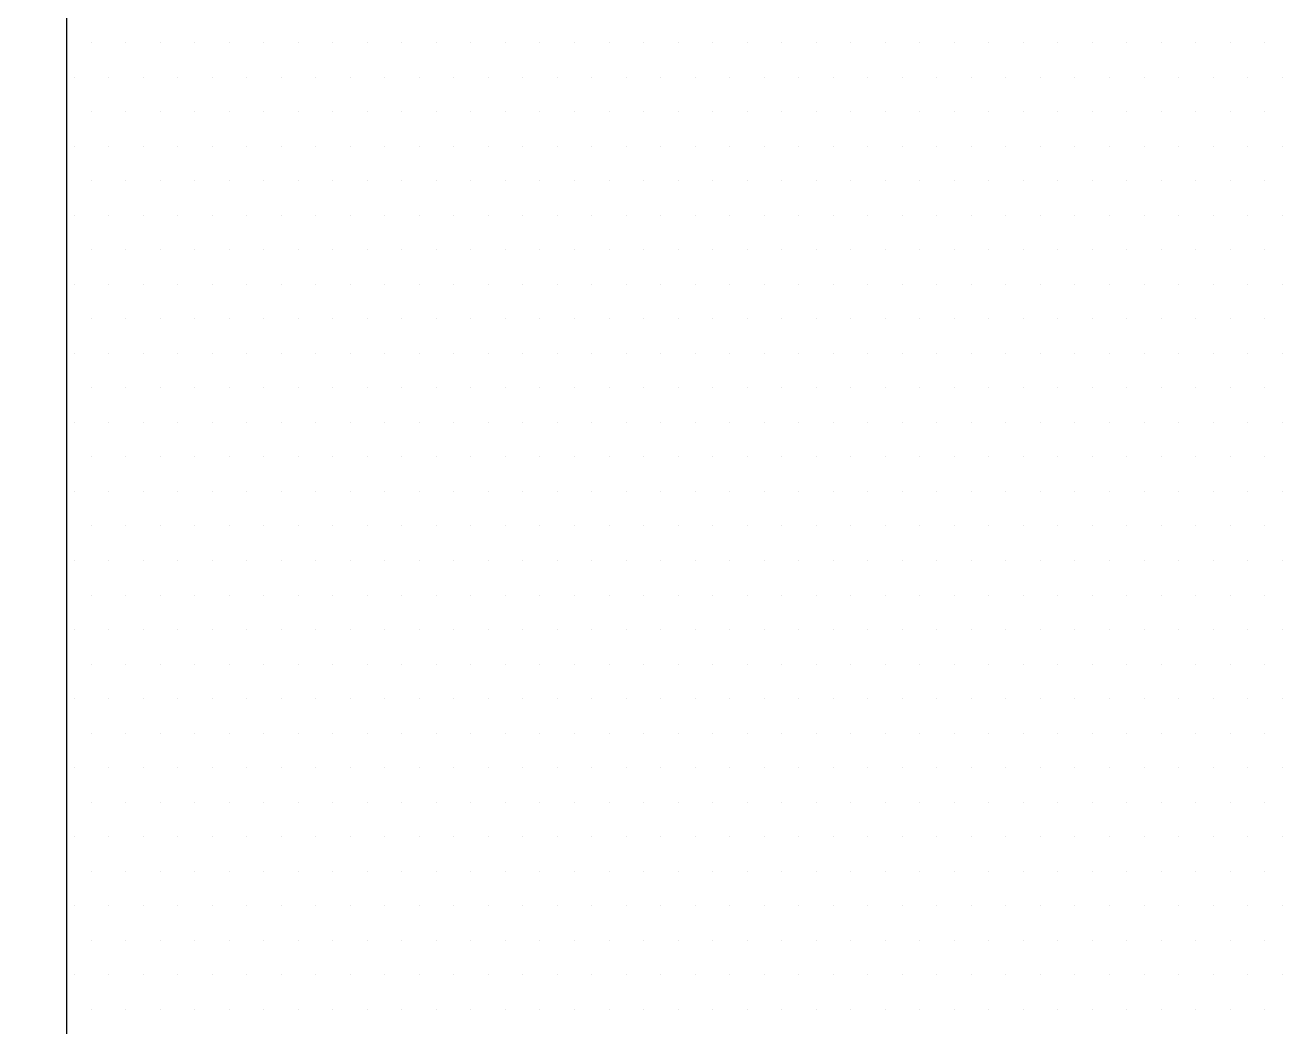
# Model space of a CAD drawing. Extents: x 13276711 to 13543385, y -848943 to -68012.
# Drawn here: x 13509242.34 to 13509252.65, y -843705.32 to -843697.17 of the extents above; entities that cross this region are included whole.
import ezdxf

# ---------------------------------------------------------------- set-up
doc = ezdxf.new("R2010")
doc.units = 0
doc.header["$LTSCALE"] = 1000
doc.header["$MEASUREMENT"] = 0
doc.layers.add('PUB_DIM', color=3, linetype='Continuous')

# ---------------------------------------------------------------- blocks, each defined once
blk = doc.blocks.new('*X36')
at = {"color": 0}
for p, q in [((-65.96875, 1314.1875), (-65.96875, 1314.1875)), ((-65.90625, 1314.1875), (-65.90625, 1314.1875)), ((-65.84375, 1314.1875), (-65.84375, 1314.1875)), ((-65.78125, 1314.1875), (-65.78125, 1314.1875)), ((-65.71875, 1314.1875), (-65.71875, 1314.1875)), ((-65.65625, 1314.1875), (-65.65625, 1314.1875)), ((-65.59375, 1314.1875), (-65.59375, 1314.1875)), ((-65.53125, 1314.1875), (-65.53125, 1314.1875)), ((-65.46875, 1314.1875), (-65.46875, 1314.1875)), ((-65.40625, 1314.1875), (-65.40625, 1314.1875)), ((-65.34375, 1314.1875), (-65.34375, 1314.1875)), ((-65.28125, 1314.1875), (-65.28125, 1314.1875)), ((-65.21875, 1314.1875), (-65.21875, 1314.1875)), ((-65.15625, 1314.1875), (-65.15625, 1314.1875)), ((-65.09375, 1314.1875), (-65.09375, 1314.1875)), ((-65.03125, 1314.1875), (-65.03125, 1314.1875)), ((-64.96875, 1314.1875), (-64.96875, 1314.1875)), ((-64.90625, 1314.1875), (-64.90625, 1314.1875)), ((-64.84375, 1314.1875), (-64.84375, 1314.1875)), ((-64.78125, 1314.1875), (-64.78125, 1314.1875)), ((-64.71875, 1314.1875), (-64.71875, 1314.1875)), ((-64.65625, 1314.1875), (-64.65625, 1314.1875)), ((-64.59375, 1314.1875), (-64.59375, 1314.1875)), ((-64.53125, 1314.1875), (-64.53125, 1314.1875)), ((-64.46875, 1314.1875), (-64.46875, 1314.1875)), ((-64.40625, 1314.1875), (-64.40625, 1314.1875)), ((-64.34375, 1314.1875), (-64.34375, 1314.1875)), ((-64.28125, 1314.1875), (-64.28125, 1314.1875)), ((-64.21875, 1314.1875), (-64.21875, 1314.1875)), ((-64.15625, 1314.1875), (-64.15625, 1314.1875)), ((-64.09375, 1314.1875), (-64.09375, 1314.1875)), ((-64.03125, 1314.1875), (-64.03125, 1314.1875)), ((-63.96875, 1314.1875), (-63.96875, 1314.1875)), ((-63.90625, 1314.1875), (-63.90625, 1314.1875)), ((-63.84375, 1314.1875), (-63.84375, 1314.1875)), ((-66, 1314.125), (-66, 1314.125)), ((-65.9375, 1314.125), (-65.9375, 1314.125)), ((-65.875, 1314.125), (-65.875, 1314.125)), ((-65.8125, 1314.125), (-65.8125, 1314.125)), ((-65.75, 1314.125), (-65.75, 1314.125)), ((-65.6875, 1314.125), (-65.6875, 1314.125)), ((-65.625, 1314.125), (-65.625, 1314.125)), ((-65.5625, 1314.125), (-65.5625, 1314.125)), ((-65.5, 1314.125), (-65.5, 1314.125)), ((-65.4375, 1314.125), (-65.4375, 1314.125)), ((-65.375, 1314.125), (-65.375, 1314.125)), ((-65.3125, 1314.125), (-65.3125, 1314.125)), ((-65.25, 1314.125), (-65.25, 1314.125)), ((-65.1875, 1314.125), (-65.1875, 1314.125)), ((-65.125, 1314.125), (-65.125, 1314.125)), ((-65.0625, 1314.125), (-65.0625, 1314.125)), ((-65, 1314.125), (-65, 1314.125)), ((-64.9375, 1314.125), (-64.9375, 1314.125)), ((-64.875, 1314.125), (-64.875, 1314.125)), ((-64.8125, 1314.125), (-64.8125, 1314.125)), ((-64.75, 1314.125), (-64.75, 1314.125)), ((-64.6875, 1314.125), (-64.6875, 1314.125)), ((-64.625, 1314.125), (-64.625, 1314.125)), ((-64.5625, 1314.125), (-64.5625, 1314.125)), ((-64.5, 1314.125), (-64.5, 1314.125)), ((-64.4375, 1314.125), (-64.4375, 1314.125)), ((-64.375, 1314.125), (-64.375, 1314.125)), ((-64.3125, 1314.125), (-64.3125, 1314.125)), ((-64.25, 1314.125), (-64.25, 1314.125)), ((-64.1875, 1314.125), (-64.1875, 1314.125)), ((-64.125, 1314.125), (-64.125, 1314.125)), ((-64.0625, 1314.125), (-64.0625, 1314.125)), ((-64, 1314.125), (-64, 1314.125)), ((-63.9375, 1314.125), (-63.9375, 1314.125)), ((-63.875, 1314.125), (-63.875, 1314.125)), ((-63.8125, 1314.125), (-63.8125, 1314.125)), ((-65.96875, 1314.0625), (-65.96875, 1314.0625)), ((-65.90625, 1314.0625), (-65.90625, 1314.0625)), ((-65.84375, 1314.0625), (-65.84375, 1314.0625)), ((-65.78125, 1314.0625), (-65.78125, 1314.0625)), ((-65.71875, 1314.0625), (-65.71875, 1314.0625)), ((-65.65625, 1314.0625), (-65.65625, 1314.0625)), ((-65.59375, 1314.0625), (-65.59375, 1314.0625)), ((-65.53125, 1314.0625), (-65.53125, 1314.0625)), ((-65.46875, 1314.0625), (-65.46875, 1314.0625)), ((-65.40625, 1314.0625), (-65.40625, 1314.0625)), ((-65.34375, 1314.0625), (-65.34375, 1314.0625)), ((-65.28125, 1314.0625), (-65.28125, 1314.0625)), ((-65.21875, 1314.0625), (-65.21875, 1314.0625)), ((-65.15625, 1314.0625), (-65.15625, 1314.0625)), ((-65.09375, 1314.0625), (-65.09375, 1314.0625)), ((-65.03125, 1314.0625), (-65.03125, 1314.0625)), ((-64.96875, 1314.0625), (-64.96875, 1314.0625)), ((-64.90625, 1314.0625), (-64.90625, 1314.0625)), ((-64.84375, 1314.0625), (-64.84375, 1314.0625)), ((-64.78125, 1314.0625), (-64.78125, 1314.0625)), ((-64.71875, 1314.0625), (-64.71875, 1314.0625)), ((-64.65625, 1314.0625), (-64.65625, 1314.0625)), ((-64.59375, 1314.0625), (-64.59375, 1314.0625)), ((-64.53125, 1314.0625), (-64.53125, 1314.0625)), ((-64.46875, 1314.0625), (-64.46875, 1314.0625)), ((-64.40625, 1314.0625), (-64.40625, 1314.0625)), ((-64.34375, 1314.0625), (-64.34375, 1314.0625)), ((-64.28125, 1314.0625), (-64.28125, 1314.0625)), ((-64.21875, 1314.0625), (-64.21875, 1314.0625)), ((-64.15625, 1314.0625), (-64.15625, 1314.0625)), ((-64.09375, 1314.0625), (-64.09375, 1314.0625)), ((-64.03125, 1314.0625), (-64.03125, 1314.0625)), ((-63.96875, 1314.0625), (-63.96875, 1314.0625)), ((-63.90625, 1314.0625), (-63.90625, 1314.0625)), ((-63.84375, 1314.0625), (-63.84375, 1314.0625)), ((-66, 1314), (-66, 1314)), ((-65.9375, 1314), (-65.9375, 1314)), ((-65.875, 1314), (-65.875, 1314)), ((-65.8125, 1314), (-65.8125, 1314)), ((-65.75, 1314), (-65.75, 1314)), ((-65.6875, 1314), (-65.6875, 1314)), ((-65.625, 1314), (-65.625, 1314)), ((-65.5625, 1314), (-65.5625, 1314)), ((-65.5, 1314), (-65.5, 1314)), ((-65.4375, 1314), (-65.4375, 1314)), ((-65.375, 1314), (-65.375, 1314)), ((-65.3125, 1314), (-65.3125, 1314)), ((-65.25, 1314), (-65.25, 1314)), ((-65.1875, 1314), (-65.1875, 1314)), ((-65.125, 1314), (-65.125, 1314)), ((-65.0625, 1314), (-65.0625, 1314)), ((-65, 1314), (-65, 1314)), ((-64.9375, 1314), (-64.9375, 1314)), ((-64.875, 1314), (-64.875, 1314)), ((-64.8125, 1314), (-64.8125, 1314)), ((-64.75, 1314), (-64.75, 1314)), ((-64.6875, 1314), (-64.6875, 1314)), ((-64.625, 1314), (-64.625, 1314)), ((-64.5625, 1314), (-64.5625, 1314)), ((-64.5, 1314), (-64.5, 1314)), ((-64.4375, 1314), (-64.4375, 1314)), ((-64.375, 1314), (-64.375, 1314)), ((-64.3125, 1314), (-64.3125, 1314)), ((-64.25, 1314), (-64.25, 1314)), ((-64.1875, 1314), (-64.1875, 1314)), ((-64.125, 1314), (-64.125, 1314)), ((-64.0625, 1314), (-64.0625, 1314)), ((-64, 1314), (-64, 1314)), ((-63.9375, 1314), (-63.9375, 1314)), ((-63.875, 1314), (-63.875, 1314)), ((-63.8125, 1314), (-63.8125, 1314)), ((-65.96875, 1313.9375), (-65.96875, 1313.9375)), ((-65.90625, 1313.9375), (-65.90625, 1313.9375)), ((-65.84375, 1313.9375), (-65.84375, 1313.9375)), ((-65.78125, 1313.9375), (-65.78125, 1313.9375)), ((-65.71875, 1313.9375), (-65.71875, 1313.9375)), ((-65.65625, 1313.9375), (-65.65625, 1313.9375)), ((-65.59375, 1313.9375), (-65.59375, 1313.9375)), ((-65.53125, 1313.9375), (-65.53125, 1313.9375)), ((-65.46875, 1313.9375), (-65.46875, 1313.9375)), ((-65.40625, 1313.9375), (-65.40625, 1313.9375)), ((-65.34375, 1313.9375), (-65.34375, 1313.9375)), ((-65.28125, 1313.9375), (-65.28125, 1313.9375)), ((-65.21875, 1313.9375), (-65.21875, 1313.9375)), ((-65.15625, 1313.9375), (-65.15625, 1313.9375)), ((-65.09375, 1313.9375), (-65.09375, 1313.9375)), ((-65.03125, 1313.9375), (-65.03125, 1313.9375)), ((-64.96875, 1313.9375), (-64.96875, 1313.9375)), ((-64.90625, 1313.9375), (-64.90625, 1313.9375)), ((-64.84375, 1313.9375), (-64.84375, 1313.9375)), ((-64.78125, 1313.9375), (-64.78125, 1313.9375)), ((-64.71875, 1313.9375), (-64.71875, 1313.9375)), ((-64.65625, 1313.9375), (-64.65625, 1313.9375)), ((-64.59375, 1313.9375), (-64.59375, 1313.9375)), ((-64.53125, 1313.9375), (-64.53125, 1313.9375)), ((-64.46875, 1313.9375), (-64.46875, 1313.9375)), ((-64.40625, 1313.9375), (-64.40625, 1313.9375)), ((-64.34375, 1313.9375), (-64.34375, 1313.9375)), ((-64.28125, 1313.9375), (-64.28125, 1313.9375)), ((-64.21875, 1313.9375), (-64.21875, 1313.9375)), ((-64.15625, 1313.9375), (-64.15625, 1313.9375)), ((-64.09375, 1313.9375), (-64.09375, 1313.9375)), ((-64.03125, 1313.9375), (-64.03125, 1313.9375)), ((-63.96875, 1313.9375), (-63.96875, 1313.9375)), ((-63.90625, 1313.9375), (-63.90625, 1313.9375)), ((-63.84375, 1313.9375), (-63.84375, 1313.9375)), ((-66, 1313.875), (-66, 1313.875)), ((-65.9375, 1313.875), (-65.9375, 1313.875)), ((-65.875, 1313.875), (-65.875, 1313.875)), ((-65.8125, 1313.875), (-65.8125, 1313.875)), ((-65.75, 1313.875), (-65.75, 1313.875)), ((-65.6875, 1313.875), (-65.6875, 1313.875)), ((-65.625, 1313.875), (-65.625, 1313.875)), ((-65.5625, 1313.875), (-65.5625, 1313.875)), ((-65.5, 1313.875), (-65.5, 1313.875)), ((-65.4375, 1313.875), (-65.4375, 1313.875)), ((-65.375, 1313.875), (-65.375, 1313.875)), ((-65.3125, 1313.875), (-65.3125, 1313.875)), ((-65.25, 1313.875), (-65.25, 1313.875)), ((-65.1875, 1313.875), (-65.1875, 1313.875)), ((-65.125, 1313.875), (-65.125, 1313.875)), ((-65.0625, 1313.875), (-65.0625, 1313.875)), ((-65, 1313.875), (-65, 1313.875)), ((-64.9375, 1313.875), (-64.9375, 1313.875)), ((-64.875, 1313.875), (-64.875, 1313.875)), ((-64.8125, 1313.875), (-64.8125, 1313.875)), ((-64.75, 1313.875), (-64.75, 1313.875)), ((-64.6875, 1313.875), (-64.6875, 1313.875)), ((-64.625, 1313.875), (-64.625, 1313.875)), ((-64.5625, 1313.875), (-64.5625, 1313.875)), ((-64.5, 1313.875), (-64.5, 1313.875)), ((-64.4375, 1313.875), (-64.4375, 1313.875)), ((-64.375, 1313.875), (-64.375, 1313.875)), ((-64.3125, 1313.875), (-64.3125, 1313.875)), ((-64.25, 1313.875), (-64.25, 1313.875)), ((-64.1875, 1313.875), (-64.1875, 1313.875)), ((-64.125, 1313.875), (-64.125, 1313.875)), ((-64.0625, 1313.875), (-64.0625, 1313.875)), ((-64, 1313.875), (-64, 1313.875)), ((-63.9375, 1313.875), (-63.9375, 1313.875)), ((-63.875, 1313.875), (-63.875, 1313.875)), ((-63.8125, 1313.875), (-63.8125, 1313.875)), ((-65.96875, 1313.8125), (-65.96875, 1313.8125)), ((-65.90625, 1313.8125), (-65.90625, 1313.8125)), ((-65.84375, 1313.8125), (-65.84375, 1313.8125)), ((-65.78125, 1313.8125), (-65.78125, 1313.8125)), ((-65.71875, 1313.8125), (-65.71875, 1313.8125)), ((-65.65625, 1313.8125), (-65.65625, 1313.8125)), ((-65.59375, 1313.8125), (-65.59375, 1313.8125)), ((-65.53125, 1313.8125), (-65.53125, 1313.8125)), ((-65.46875, 1313.8125), (-65.46875, 1313.8125)), ((-65.40625, 1313.8125), (-65.40625, 1313.8125)), ((-65.34375, 1313.8125), (-65.34375, 1313.8125)), ((-65.28125, 1313.8125), (-65.28125, 1313.8125)), ((-65.21875, 1313.8125), (-65.21875, 1313.8125)), ((-65.15625, 1313.8125), (-65.15625, 1313.8125)), ((-65.09375, 1313.8125), (-65.09375, 1313.8125)), ((-65.03125, 1313.8125), (-65.03125, 1313.8125)), ((-64.96875, 1313.8125), (-64.96875, 1313.8125)), ((-64.90625, 1313.8125), (-64.90625, 1313.8125)), ((-64.84375, 1313.8125), (-64.84375, 1313.8125)), ((-64.78125, 1313.8125), (-64.78125, 1313.8125)), ((-64.71875, 1313.8125), (-64.71875, 1313.8125)), ((-64.65625, 1313.8125), (-64.65625, 1313.8125)), ((-64.59375, 1313.8125), (-64.59375, 1313.8125)), ((-64.53125, 1313.8125), (-64.53125, 1313.8125)), ((-64.46875, 1313.8125), (-64.46875, 1313.8125)), ((-64.40625, 1313.8125), (-64.40625, 1313.8125)), ((-64.34375, 1313.8125), (-64.34375, 1313.8125)), ((-64.28125, 1313.8125), (-64.28125, 1313.8125)), ((-64.21875, 1313.8125), (-64.21875, 1313.8125)), ((-64.15625, 1313.8125), (-64.15625, 1313.8125)), ((-64.09375, 1313.8125), (-64.09375, 1313.8125)), ((-64.03125, 1313.8125), (-64.03125, 1313.8125)), ((-63.96875, 1313.8125), (-63.96875, 1313.8125)), ((-63.90625, 1313.8125), (-63.90625, 1313.8125)), ((-63.84375, 1313.8125), (-63.84375, 1313.8125)), ((-66, 1313.75), (-66, 1313.75)), ((-65.9375, 1313.75), (-65.9375, 1313.75)), ((-65.875, 1313.75), (-65.875, 1313.75)), ((-65.8125, 1313.75), (-65.8125, 1313.75)), ((-65.75, 1313.75), (-65.75, 1313.75)), ((-65.6875, 1313.75), (-65.6875, 1313.75)), ((-65.625, 1313.75), (-65.625, 1313.75)), ((-65.5625, 1313.75), (-65.5625, 1313.75)), ((-65.5, 1313.75), (-65.5, 1313.75)), ((-65.4375, 1313.75), (-65.4375, 1313.75)), ((-65.375, 1313.75), (-65.375, 1313.75)), ((-65.3125, 1313.75), (-65.3125, 1313.75)), ((-65.25, 1313.75), (-65.25, 1313.75)), ((-65.1875, 1313.75), (-65.1875, 1313.75)), ((-65.125, 1313.75), (-65.125, 1313.75)), ((-65.0625, 1313.75), (-65.0625, 1313.75)), ((-65, 1313.75), (-65, 1313.75)), ((-64.9375, 1313.75), (-64.9375, 1313.75)), ((-64.875, 1313.75), (-64.875, 1313.75)), ((-64.8125, 1313.75), (-64.8125, 1313.75)), ((-64.75, 1313.75), (-64.75, 1313.75)), ((-64.6875, 1313.75), (-64.6875, 1313.75)), ((-64.625, 1313.75), (-64.625, 1313.75)), ((-64.5625, 1313.75), (-64.5625, 1313.75)), ((-64.5, 1313.75), (-64.5, 1313.75)), ((-64.4375, 1313.75), (-64.4375, 1313.75)), ((-64.375, 1313.75), (-64.375, 1313.75)), ((-64.3125, 1313.75), (-64.3125, 1313.75)), ((-64.25, 1313.75), (-64.25, 1313.75)), ((-64.1875, 1313.75), (-64.1875, 1313.75)), ((-64.125, 1313.75), (-64.125, 1313.75)), ((-64.0625, 1313.75), (-64.0625, 1313.75)), ((-64, 1313.75), (-64, 1313.75)), ((-63.9375, 1313.75), (-63.9375, 1313.75)), ((-63.875, 1313.75), (-63.875, 1313.75)), ((-63.8125, 1313.75), (-63.8125, 1313.75)), ((-65.96875, 1313.6875), (-65.96875, 1313.6875)), ((-65.90625, 1313.6875), (-65.90625, 1313.6875)), ((-65.84375, 1313.6875), (-65.84375, 1313.6875)), ((-65.78125, 1313.6875), (-65.78125, 1313.6875)), ((-65.71875, 1313.6875), (-65.71875, 1313.6875)), ((-65.65625, 1313.6875), (-65.65625, 1313.6875)), ((-65.59375, 1313.6875), (-65.59375, 1313.6875)), ((-65.53125, 1313.6875), (-65.53125, 1313.6875)), ((-65.46875, 1313.6875), (-65.46875, 1313.6875)), ((-65.40625, 1313.6875), (-65.40625, 1313.6875)), ((-65.34375, 1313.6875), (-65.34375, 1313.6875)), ((-65.28125, 1313.6875), (-65.28125, 1313.6875)), ((-65.21875, 1313.6875), (-65.21875, 1313.6875)), ((-65.15625, 1313.6875), (-65.15625, 1313.6875)), ((-65.09375, 1313.6875), (-65.09375, 1313.6875)), ((-65.03125, 1313.6875), (-65.03125, 1313.6875)), ((-64.96875, 1313.6875), (-64.96875, 1313.6875)), ((-64.90625, 1313.6875), (-64.90625, 1313.6875)), ((-64.84375, 1313.6875), (-64.84375, 1313.6875)), ((-64.78125, 1313.6875), (-64.78125, 1313.6875)), ((-64.71875, 1313.6875), (-64.71875, 1313.6875)), ((-64.65625, 1313.6875), (-64.65625, 1313.6875)), ((-64.59375, 1313.6875), (-64.59375, 1313.6875)), ((-64.53125, 1313.6875), (-64.53125, 1313.6875)), ((-64.46875, 1313.6875), (-64.46875, 1313.6875)), ((-64.40625, 1313.6875), (-64.40625, 1313.6875)), ((-64.34375, 1313.6875), (-64.34375, 1313.6875)), ((-64.28125, 1313.6875), (-64.28125, 1313.6875)), ((-64.21875, 1313.6875), (-64.21875, 1313.6875)), ((-64.15625, 1313.6875), (-64.15625, 1313.6875)), ((-64.09375, 1313.6875), (-64.09375, 1313.6875)), ((-64.03125, 1313.6875), (-64.03125, 1313.6875)), ((-63.96875, 1313.6875), (-63.96875, 1313.6875)), ((-63.90625, 1313.6875), (-63.90625, 1313.6875)), ((-63.84375, 1313.6875), (-63.84375, 1313.6875)), ((-66, 1313.625), (-66, 1313.625)), ((-65.9375, 1313.625), (-65.9375, 1313.625)), ((-65.875, 1313.625), (-65.875, 1313.625)), ((-65.8125, 1313.625), (-65.8125, 1313.625)), ((-65.75, 1313.625), (-65.75, 1313.625)), ((-65.6875, 1313.625), (-65.6875, 1313.625)), ((-65.625, 1313.625), (-65.625, 1313.625)), ((-65.5625, 1313.625), (-65.5625, 1313.625)), ((-65.5, 1313.625), (-65.5, 1313.625)), ((-65.4375, 1313.625), (-65.4375, 1313.625)), ((-65.375, 1313.625), (-65.375, 1313.625)), ((-65.3125, 1313.625), (-65.3125, 1313.625)), ((-65.25, 1313.625), (-65.25, 1313.625)), ((-65.1875, 1313.625), (-65.1875, 1313.625)), ((-65.125, 1313.625), (-65.125, 1313.625)), ((-65.0625, 1313.625), (-65.0625, 1313.625)), ((-65, 1313.625), (-65, 1313.625)), ((-64.9375, 1313.625), (-64.9375, 1313.625)), ((-64.875, 1313.625), (-64.875, 1313.625)), ((-64.8125, 1313.625), (-64.8125, 1313.625)), ((-64.75, 1313.625), (-64.75, 1313.625)), ((-64.6875, 1313.625), (-64.6875, 1313.625)), ((-64.625, 1313.625), (-64.625, 1313.625)), ((-64.5625, 1313.625), (-64.5625, 1313.625)), ((-64.5, 1313.625), (-64.5, 1313.625)), ((-64.4375, 1313.625), (-64.4375, 1313.625)), ((-64.375, 1313.625), (-64.375, 1313.625)), ((-64.3125, 1313.625), (-64.3125, 1313.625)), ((-64.25, 1313.625), (-64.25, 1313.625)), ((-64.1875, 1313.625), (-64.1875, 1313.625)), ((-64.125, 1313.625), (-64.125, 1313.625)), ((-64.0625, 1313.625), (-64.0625, 1313.625)), ((-64, 1313.625), (-64, 1313.625)), ((-63.9375, 1313.625), (-63.9375, 1313.625)), ((-63.875, 1313.625), (-63.875, 1313.625)), ((-63.8125, 1313.625), (-63.8125, 1313.625)), ((-65.96875, 1313.5625), (-65.96875, 1313.5625)), ((-65.90625, 1313.5625), (-65.90625, 1313.5625)), ((-65.84375, 1313.5625), (-65.84375, 1313.5625)), ((-65.78125, 1313.5625), (-65.78125, 1313.5625)), ((-65.71875, 1313.5625), (-65.71875, 1313.5625)), ((-65.65625, 1313.5625), (-65.65625, 1313.5625)), ((-65.59375, 1313.5625), (-65.59375, 1313.5625)), ((-65.53125, 1313.5625), (-65.53125, 1313.5625)), ((-65.46875, 1313.5625), (-65.46875, 1313.5625)), ((-65.40625, 1313.5625), (-65.40625, 1313.5625)), ((-65.34375, 1313.5625), (-65.34375, 1313.5625)), ((-65.28125, 1313.5625), (-65.28125, 1313.5625)), ((-65.21875, 1313.5625), (-65.21875, 1313.5625)), ((-65.15625, 1313.5625), (-65.15625, 1313.5625)), ((-65.09375, 1313.5625), (-65.09375, 1313.5625)), ((-65.03125, 1313.5625), (-65.03125, 1313.5625)), ((-64.96875, 1313.5625), (-64.96875, 1313.5625)), ((-64.90625, 1313.5625), (-64.90625, 1313.5625)), ((-64.84375, 1313.5625), (-64.84375, 1313.5625)), ((-64.78125, 1313.5625), (-64.78125, 1313.5625)), ((-64.71875, 1313.5625), (-64.71875, 1313.5625)), ((-64.65625, 1313.5625), (-64.65625, 1313.5625)), ((-64.59375, 1313.5625), (-64.59375, 1313.5625)), ((-64.53125, 1313.5625), (-64.53125, 1313.5625)), ((-64.46875, 1313.5625), (-64.46875, 1313.5625)), ((-64.40625, 1313.5625), (-64.40625, 1313.5625)), ((-64.34375, 1313.5625), (-64.34375, 1313.5625)), ((-64.28125, 1313.5625), (-64.28125, 1313.5625)), ((-64.21875, 1313.5625), (-64.21875, 1313.5625)), ((-64.15625, 1313.5625), (-64.15625, 1313.5625)), ((-64.09375, 1313.5625), (-64.09375, 1313.5625)), ((-64.03125, 1313.5625), (-64.03125, 1313.5625)), ((-63.96875, 1313.5625), (-63.96875, 1313.5625)), ((-63.90625, 1313.5625), (-63.90625, 1313.5625)), ((-63.84375, 1313.5625), (-63.84375, 1313.5625)), ((-66, 1313.5), (-66, 1313.5)), ((-65.9375, 1313.5), (-65.9375, 1313.5)), ((-65.875, 1313.5), (-65.875, 1313.5)), ((-65.8125, 1313.5), (-65.8125, 1313.5)), ((-65.75, 1313.5), (-65.75, 1313.5)), ((-65.6875, 1313.5), (-65.6875, 1313.5)), ((-65.625, 1313.5), (-65.625, 1313.5)), ((-65.5625, 1313.5), (-65.5625, 1313.5)), ((-65.5, 1313.5), (-65.5, 1313.5)), ((-65.4375, 1313.5), (-65.4375, 1313.5)), ((-65.375, 1313.5), (-65.375, 1313.5)), ((-65.3125, 1313.5), (-65.3125, 1313.5)), ((-65.25, 1313.5), (-65.25, 1313.5)), ((-65.1875, 1313.5), (-65.1875, 1313.5)), ((-65.125, 1313.5), (-65.125, 1313.5)), ((-65.0625, 1313.5), (-65.0625, 1313.5)), ((-65, 1313.5), (-65, 1313.5)), ((-64.9375, 1313.5), (-64.9375, 1313.5)), ((-64.875, 1313.5), (-64.875, 1313.5)), ((-64.8125, 1313.5), (-64.8125, 1313.5)), ((-64.75, 1313.5), (-64.75, 1313.5)), ((-64.6875, 1313.5), (-64.6875, 1313.5)), ((-64.625, 1313.5), (-64.625, 1313.5)), ((-64.5625, 1313.5), (-64.5625, 1313.5)), ((-64.5, 1313.5), (-64.5, 1313.5)), ((-64.4375, 1313.5), (-64.4375, 1313.5)), ((-64.375, 1313.5), (-64.375, 1313.5)), ((-64.3125, 1313.5), (-64.3125, 1313.5)), ((-64.25, 1313.5), (-64.25, 1313.5)), ((-64.1875, 1313.5), (-64.1875, 1313.5)), ((-64.125, 1313.5), (-64.125, 1313.5)), ((-64.0625, 1313.5), (-64.0625, 1313.5)), ((-64, 1313.5), (-64, 1313.5)), ((-63.9375, 1313.5), (-63.9375, 1313.5)), ((-63.875, 1313.5), (-63.875, 1313.5)), ((-63.8125, 1313.5), (-63.8125, 1313.5)), ((-65.96875, 1313.4375), (-65.96875, 1313.4375)), ((-65.90625, 1313.4375), (-65.90625, 1313.4375)), ((-65.84375, 1313.4375), (-65.84375, 1313.4375)), ((-65.78125, 1313.4375), (-65.78125, 1313.4375)), ((-65.71875, 1313.4375), (-65.71875, 1313.4375)), ((-65.65625, 1313.4375), (-65.65625, 1313.4375)), ((-65.59375, 1313.4375), (-65.59375, 1313.4375)), ((-65.53125, 1313.4375), (-65.53125, 1313.4375)), ((-65.46875, 1313.4375), (-65.46875, 1313.4375)), ((-65.40625, 1313.4375), (-65.40625, 1313.4375)), ((-65.34375, 1313.4375), (-65.34375, 1313.4375)), ((-65.28125, 1313.4375), (-65.28125, 1313.4375)), ((-65.21875, 1313.4375), (-65.21875, 1313.4375)), ((-65.15625, 1313.4375), (-65.15625, 1313.4375)), ((-65.09375, 1313.4375), (-65.09375, 1313.4375)), ((-65.03125, 1313.4375), (-65.03125, 1313.4375)), ((-64.96875, 1313.4375), (-64.96875, 1313.4375)), ((-64.90625, 1313.4375), (-64.90625, 1313.4375)), ((-64.84375, 1313.4375), (-64.84375, 1313.4375)), ((-64.78125, 1313.4375), (-64.78125, 1313.4375)), ((-64.71875, 1313.4375), (-64.71875, 1313.4375)), ((-64.65625, 1313.4375), (-64.65625, 1313.4375)), ((-64.59375, 1313.4375), (-64.59375, 1313.4375)), ((-64.53125, 1313.4375), (-64.53125, 1313.4375)), ((-64.46875, 1313.4375), (-64.46875, 1313.4375)), ((-64.40625, 1313.4375), (-64.40625, 1313.4375)), ((-64.34375, 1313.4375), (-64.34375, 1313.4375)), ((-64.28125, 1313.4375), (-64.28125, 1313.4375)), ((-64.21875, 1313.4375), (-64.21875, 1313.4375)), ((-64.15625, 1313.4375), (-64.15625, 1313.4375)), ((-64.09375, 1313.4375), (-64.09375, 1313.4375)), ((-64.03125, 1313.4375), (-64.03125, 1313.4375)), ((-63.96875, 1313.4375), (-63.96875, 1313.4375)), ((-63.90625, 1313.4375), (-63.90625, 1313.4375)), ((-63.84375, 1313.4375), (-63.84375, 1313.4375)), ((-66, 1313.375), (-66, 1313.375)), ((-65.9375, 1313.375), (-65.9375, 1313.375)), ((-65.875, 1313.375), (-65.875, 1313.375)), ((-65.8125, 1313.375), (-65.8125, 1313.375)), ((-65.75, 1313.375), (-65.75, 1313.375)), ((-65.6875, 1313.375), (-65.6875, 1313.375)), ((-65.625, 1313.375), (-65.625, 1313.375)), ((-65.5625, 1313.375), (-65.5625, 1313.375)), ((-65.5, 1313.375), (-65.5, 1313.375)), ((-65.4375, 1313.375), (-65.4375, 1313.375)), ((-65.375, 1313.375), (-65.375, 1313.375)), ((-65.3125, 1313.375), (-65.3125, 1313.375)), ((-65.25, 1313.375), (-65.25, 1313.375)), ((-65.1875, 1313.375), (-65.1875, 1313.375)), ((-65.125, 1313.375), (-65.125, 1313.375)), ((-65.0625, 1313.375), (-65.0625, 1313.375)), ((-65, 1313.375), (-65, 1313.375)), ((-64.9375, 1313.375), (-64.9375, 1313.375)), ((-64.875, 1313.375), (-64.875, 1313.375)), ((-64.8125, 1313.375), (-64.8125, 1313.375)), ((-64.75, 1313.375), (-64.75, 1313.375)), ((-64.6875, 1313.375), (-64.6875, 1313.375)), ((-64.625, 1313.375), (-64.625, 1313.375)), ((-64.5625, 1313.375), (-64.5625, 1313.375)), ((-64.5, 1313.375), (-64.5, 1313.375)), ((-64.4375, 1313.375), (-64.4375, 1313.375)), ((-64.375, 1313.375), (-64.375, 1313.375)), ((-64.3125, 1313.375), (-64.3125, 1313.375)), ((-64.25, 1313.375), (-64.25, 1313.375)), ((-64.1875, 1313.375), (-64.1875, 1313.375)), ((-64.125, 1313.375), (-64.125, 1313.375)), ((-64.0625, 1313.375), (-64.0625, 1313.375)), ((-64, 1313.375), (-64, 1313.375)), ((-63.9375, 1313.375), (-63.9375, 1313.375)), ((-63.875, 1313.375), (-63.875, 1313.375)), ((-63.8125, 1313.375), (-63.8125, 1313.375)), ((-65.96875, 1313.3125), (-65.96875, 1313.3125)), ((-65.90625, 1313.3125), (-65.90625, 1313.3125)), ((-65.84375, 1313.3125), (-65.84375, 1313.3125)), ((-65.78125, 1313.3125), (-65.78125, 1313.3125)), ((-65.71875, 1313.3125), (-65.71875, 1313.3125)), ((-65.65625, 1313.3125), (-65.65625, 1313.3125)), ((-65.59375, 1313.3125), (-65.59375, 1313.3125)), ((-65.53125, 1313.3125), (-65.53125, 1313.3125)), ((-65.46875, 1313.3125), (-65.46875, 1313.3125)), ((-65.40625, 1313.3125), (-65.40625, 1313.3125)), ((-65.34375, 1313.3125), (-65.34375, 1313.3125)), ((-65.28125, 1313.3125), (-65.28125, 1313.3125)), ((-65.21875, 1313.3125), (-65.21875, 1313.3125)), ((-65.15625, 1313.3125), (-65.15625, 1313.3125)), ((-65.09375, 1313.3125), (-65.09375, 1313.3125)), ((-65.03125, 1313.3125), (-65.03125, 1313.3125)), ((-64.96875, 1313.3125), (-64.96875, 1313.3125)), ((-64.90625, 1313.3125), (-64.90625, 1313.3125)), ((-64.84375, 1313.3125), (-64.84375, 1313.3125)), ((-64.78125, 1313.3125), (-64.78125, 1313.3125)), ((-64.71875, 1313.3125), (-64.71875, 1313.3125)), ((-64.65625, 1313.3125), (-64.65625, 1313.3125)), ((-64.59375, 1313.3125), (-64.59375, 1313.3125)), ((-64.53125, 1313.3125), (-64.53125, 1313.3125)), ((-64.46875, 1313.3125), (-64.46875, 1313.3125)), ((-64.40625, 1313.3125), (-64.40625, 1313.3125)), ((-64.34375, 1313.3125), (-64.34375, 1313.3125)), ((-64.28125, 1313.3125), (-64.28125, 1313.3125)), ((-64.21875, 1313.3125), (-64.21875, 1313.3125)), ((-64.15625, 1313.3125), (-64.15625, 1313.3125)), ((-64.09375, 1313.3125), (-64.09375, 1313.3125)), ((-64.03125, 1313.3125), (-64.03125, 1313.3125)), ((-63.96875, 1313.3125), (-63.96875, 1313.3125)), ((-63.90625, 1313.3125), (-63.90625, 1313.3125)), ((-63.84375, 1313.3125), (-63.84375, 1313.3125)), ((-66, 1313.25), (-66, 1313.25)), ((-65.9375, 1313.25), (-65.9375, 1313.25)), ((-65.875, 1313.25), (-65.875, 1313.25)), ((-65.8125, 1313.25), (-65.8125, 1313.25)), ((-65.75, 1313.25), (-65.75, 1313.25)), ((-65.6875, 1313.25), (-65.6875, 1313.25)), ((-65.625, 1313.25), (-65.625, 1313.25)), ((-65.5625, 1313.25), (-65.5625, 1313.25)), ((-65.5, 1313.25), (-65.5, 1313.25)), ((-65.4375, 1313.25), (-65.4375, 1313.25)), ((-65.375, 1313.25), (-65.375, 1313.25)), ((-65.3125, 1313.25), (-65.3125, 1313.25)), ((-65.25, 1313.25), (-65.25, 1313.25)), ((-65.1875, 1313.25), (-65.1875, 1313.25)), ((-65.125, 1313.25), (-65.125, 1313.25)), ((-65.0625, 1313.25), (-65.0625, 1313.25)), ((-65, 1313.25), (-65, 1313.25)), ((-64.9375, 1313.25), (-64.9375, 1313.25)), ((-64.875, 1313.25), (-64.875, 1313.25)), ((-64.8125, 1313.25), (-64.8125, 1313.25)), ((-64.75, 1313.25), (-64.75, 1313.25)), ((-64.6875, 1313.25), (-64.6875, 1313.25)), ((-64.625, 1313.25), (-64.625, 1313.25)), ((-64.5625, 1313.25), (-64.5625, 1313.25)), ((-64.5, 1313.25), (-64.5, 1313.25)), ((-64.4375, 1313.25), (-64.4375, 1313.25)), ((-64.375, 1313.25), (-64.375, 1313.25)), ((-64.3125, 1313.25), (-64.3125, 1313.25)), ((-64.25, 1313.25), (-64.25, 1313.25)), ((-64.1875, 1313.25), (-64.1875, 1313.25)), ((-64.125, 1313.25), (-64.125, 1313.25)), ((-64.0625, 1313.25), (-64.0625, 1313.25)), ((-64, 1313.25), (-64, 1313.25)), ((-63.9375, 1313.25), (-63.9375, 1313.25)), ((-63.875, 1313.25), (-63.875, 1313.25)), ((-63.8125, 1313.25), (-63.8125, 1313.25)), ((-65.96875, 1313.1875), (-65.96875, 1313.1875)), ((-65.90625, 1313.1875), (-65.90625, 1313.1875)), ((-65.84375, 1313.1875), (-65.84375, 1313.1875)), ((-65.78125, 1313.1875), (-65.78125, 1313.1875)), ((-65.71875, 1313.1875), (-65.71875, 1313.1875)), ((-65.65625, 1313.1875), (-65.65625, 1313.1875)), ((-65.59375, 1313.1875), (-65.59375, 1313.1875)), ((-65.53125, 1313.1875), (-65.53125, 1313.1875)), ((-65.46875, 1313.1875), (-65.46875, 1313.1875)), ((-65.40625, 1313.1875), (-65.40625, 1313.1875)), ((-65.34375, 1313.1875), (-65.34375, 1313.1875)), ((-65.28125, 1313.1875), (-65.28125, 1313.1875)), ((-65.21875, 1313.1875), (-65.21875, 1313.1875)), ((-65.15625, 1313.1875), (-65.15625, 1313.1875)), ((-65.09375, 1313.1875), (-65.09375, 1313.1875)), ((-65.03125, 1313.1875), (-65.03125, 1313.1875)), ((-64.96875, 1313.1875), (-64.96875, 1313.1875)), ((-64.90625, 1313.1875), (-64.90625, 1313.1875)), ((-64.84375, 1313.1875), (-64.84375, 1313.1875)), ((-64.78125, 1313.1875), (-64.78125, 1313.1875)), ((-64.71875, 1313.1875), (-64.71875, 1313.1875)), ((-64.65625, 1313.1875), (-64.65625, 1313.1875)), ((-64.59375, 1313.1875), (-64.59375, 1313.1875)), ((-64.53125, 1313.1875), (-64.53125, 1313.1875)), ((-64.46875, 1313.1875), (-64.46875, 1313.1875)), ((-64.40625, 1313.1875), (-64.40625, 1313.1875)), ((-64.34375, 1313.1875), (-64.34375, 1313.1875)), ((-64.28125, 1313.1875), (-64.28125, 1313.1875)), ((-64.21875, 1313.1875), (-64.21875, 1313.1875)), ((-64.15625, 1313.1875), (-64.15625, 1313.1875)), ((-64.09375, 1313.1875), (-64.09375, 1313.1875)), ((-64.03125, 1313.1875), (-64.03125, 1313.1875)), ((-63.96875, 1313.1875), (-63.96875, 1313.1875)), ((-63.90625, 1313.1875), (-63.90625, 1313.1875)), ((-63.84375, 1313.1875), (-63.84375, 1313.1875)), ((-66, 1313.125), (-66, 1313.125)), ((-65.9375, 1313.125), (-65.9375, 1313.125)), ((-65.875, 1313.125), (-65.875, 1313.125)), ((-65.8125, 1313.125), (-65.8125, 1313.125)), ((-65.75, 1313.125), (-65.75, 1313.125)), ((-65.6875, 1313.125), (-65.6875, 1313.125)), ((-65.625, 1313.125), (-65.625, 1313.125)), ((-65.5625, 1313.125), (-65.5625, 1313.125)), ((-65.5, 1313.125), (-65.5, 1313.125)), ((-65.4375, 1313.125), (-65.4375, 1313.125)), ((-65.375, 1313.125), (-65.375, 1313.125)), ((-65.3125, 1313.125), (-65.3125, 1313.125)), ((-65.25, 1313.125), (-65.25, 1313.125)), ((-65.1875, 1313.125), (-65.1875, 1313.125)), ((-65.125, 1313.125), (-65.125, 1313.125)), ((-65.0625, 1313.125), (-65.0625, 1313.125)), ((-65, 1313.125), (-65, 1313.125)), ((-64.9375, 1313.125), (-64.9375, 1313.125)), ((-64.875, 1313.125), (-64.875, 1313.125)), ((-64.8125, 1313.125), (-64.8125, 1313.125)), ((-64.75, 1313.125), (-64.75, 1313.125)), ((-64.6875, 1313.125), (-64.6875, 1313.125)), ((-64.625, 1313.125), (-64.625, 1313.125)), ((-64.5625, 1313.125), (-64.5625, 1313.125)), ((-64.5, 1313.125), (-64.5, 1313.125)), ((-64.4375, 1313.125), (-64.4375, 1313.125)), ((-64.375, 1313.125), (-64.375, 1313.125)), ((-64.3125, 1313.125), (-64.3125, 1313.125)), ((-64.25, 1313.125), (-64.25, 1313.125)), ((-64.1875, 1313.125), (-64.1875, 1313.125)), ((-64.125, 1313.125), (-64.125, 1313.125)), ((-64.0625, 1313.125), (-64.0625, 1313.125)), ((-64, 1313.125), (-64, 1313.125)), ((-63.9375, 1313.125), (-63.9375, 1313.125)), ((-63.875, 1313.125), (-63.875, 1313.125)), ((-63.8125, 1313.125), (-63.8125, 1313.125)), ((-65.96875, 1313.0625), (-65.96875, 1313.0625)), ((-65.90625, 1313.0625), (-65.90625, 1313.0625)), ((-65.84375, 1313.0625), (-65.84375, 1313.0625)), ((-65.78125, 1313.0625), (-65.78125, 1313.0625)), ((-65.71875, 1313.0625), (-65.71875, 1313.0625)), ((-65.65625, 1313.0625), (-65.65625, 1313.0625)), ((-65.59375, 1313.0625), (-65.59375, 1313.0625)), ((-65.53125, 1313.0625), (-65.53125, 1313.0625)), ((-65.46875, 1313.0625), (-65.46875, 1313.0625)), ((-65.40625, 1313.0625), (-65.40625, 1313.0625)), ((-65.34375, 1313.0625), (-65.34375, 1313.0625)), ((-65.28125, 1313.0625), (-65.28125, 1313.0625)), ((-65.21875, 1313.0625), (-65.21875, 1313.0625)), ((-65.15625, 1313.0625), (-65.15625, 1313.0625)), ((-65.09375, 1313.0625), (-65.09375, 1313.0625)), ((-65.03125, 1313.0625), (-65.03125, 1313.0625)), ((-64.96875, 1313.0625), (-64.96875, 1313.0625)), ((-64.90625, 1313.0625), (-64.90625, 1313.0625)), ((-64.84375, 1313.0625), (-64.84375, 1313.0625)), ((-64.78125, 1313.0625), (-64.78125, 1313.0625)), ((-64.71875, 1313.0625), (-64.71875, 1313.0625)), ((-64.65625, 1313.0625), (-64.65625, 1313.0625)), ((-64.59375, 1313.0625), (-64.59375, 1313.0625)), ((-64.53125, 1313.0625), (-64.53125, 1313.0625)), ((-64.46875, 1313.0625), (-64.46875, 1313.0625)), ((-64.40625, 1313.0625), (-64.40625, 1313.0625)), ((-64.34375, 1313.0625), (-64.34375, 1313.0625)), ((-64.28125, 1313.0625), (-64.28125, 1313.0625)), ((-64.21875, 1313.0625), (-64.21875, 1313.0625)), ((-64.15625, 1313.0625), (-64.15625, 1313.0625)), ((-64.09375, 1313.0625), (-64.09375, 1313.0625)), ((-64.03125, 1313.0625), (-64.03125, 1313.0625)), ((-63.96875, 1313.0625), (-63.96875, 1313.0625)), ((-63.90625, 1313.0625), (-63.90625, 1313.0625)), ((-63.84375, 1313.0625), (-63.84375, 1313.0625)), ((-66, 1313), (-66, 1313)), ((-65.9375, 1313), (-65.9375, 1313)), ((-65.875, 1313), (-65.875, 1313)), ((-65.8125, 1313), (-65.8125, 1313)), ((-65.75, 1313), (-65.75, 1313)), ((-65.6875, 1313), (-65.6875, 1313)), ((-65.625, 1313), (-65.625, 1313)), ((-65.5625, 1313), (-65.5625, 1313)), ((-65.5, 1313), (-65.5, 1313)), ((-65.4375, 1313), (-65.4375, 1313)), ((-65.375, 1313), (-65.375, 1313)), ((-65.3125, 1313), (-65.3125, 1313)), ((-65.25, 1313), (-65.25, 1313)), ((-65.1875, 1313), (-65.1875, 1313)), ((-65.125, 1313), (-65.125, 1313)), ((-65.0625, 1313), (-65.0625, 1313)), ((-65, 1313), (-65, 1313)), ((-64.9375, 1313), (-64.9375, 1313)), ((-64.875, 1313), (-64.875, 1313)), ((-64.8125, 1313), (-64.8125, 1313)), ((-64.75, 1313), (-64.75, 1313)), ((-64.6875, 1313), (-64.6875, 1313)), ((-64.625, 1313), (-64.625, 1313)), ((-64.5625, 1313), (-64.5625, 1313)), ((-64.5, 1313), (-64.5, 1313)), ((-64.4375, 1313), (-64.4375, 1313)), ((-64.375, 1313), (-64.375, 1313)), ((-64.3125, 1313), (-64.3125, 1313)), ((-64.25, 1313), (-64.25, 1313)), ((-64.1875, 1313), (-64.1875, 1313)), ((-64.125, 1313), (-64.125, 1313)), ((-64.0625, 1313), (-64.0625, 1313)), ((-64, 1313), (-64, 1313)), ((-63.9375, 1313), (-63.9375, 1313)), ((-63.875, 1313), (-63.875, 1313)), ((-63.8125, 1313), (-63.8125, 1313)), ((-65.96875, 1312.9375), (-65.96875, 1312.9375)), ((-65.90625, 1312.9375), (-65.90625, 1312.9375)), ((-65.84375, 1312.9375), (-65.84375, 1312.9375)), ((-65.78125, 1312.9375), (-65.78125, 1312.9375)), ((-65.71875, 1312.9375), (-65.71875, 1312.9375)), ((-65.65625, 1312.9375), (-65.65625, 1312.9375)), ((-65.59375, 1312.9375), (-65.59375, 1312.9375)), ((-65.53125, 1312.9375), (-65.53125, 1312.9375)), ((-65.46875, 1312.9375), (-65.46875, 1312.9375)), ((-65.40625, 1312.9375), (-65.40625, 1312.9375)), ((-65.34375, 1312.9375), (-65.34375, 1312.9375)), ((-65.28125, 1312.9375), (-65.28125, 1312.9375)), ((-65.21875, 1312.9375), (-65.21875, 1312.9375)), ((-65.15625, 1312.9375), (-65.15625, 1312.9375)), ((-65.09375, 1312.9375), (-65.09375, 1312.9375)), ((-65.03125, 1312.9375), (-65.03125, 1312.9375)), ((-64.96875, 1312.9375), (-64.96875, 1312.9375)), ((-64.90625, 1312.9375), (-64.90625, 1312.9375)), ((-64.84375, 1312.9375), (-64.84375, 1312.9375)), ((-64.78125, 1312.9375), (-64.78125, 1312.9375)), ((-64.71875, 1312.9375), (-64.71875, 1312.9375)), ((-64.65625, 1312.9375), (-64.65625, 1312.9375)), ((-64.59375, 1312.9375), (-64.59375, 1312.9375)), ((-64.53125, 1312.9375), (-64.53125, 1312.9375)), ((-64.46875, 1312.9375), (-64.46875, 1312.9375)), ((-64.40625, 1312.9375), (-64.40625, 1312.9375)), ((-64.34375, 1312.9375), (-64.34375, 1312.9375)), ((-64.28125, 1312.9375), (-64.28125, 1312.9375)), ((-64.21875, 1312.9375), (-64.21875, 1312.9375)), ((-64.15625, 1312.9375), (-64.15625, 1312.9375)), ((-64.09375, 1312.9375), (-64.09375, 1312.9375)), ((-64.03125, 1312.9375), (-64.03125, 1312.9375)), ((-63.96875, 1312.9375), (-63.96875, 1312.9375)), ((-63.90625, 1312.9375), (-63.90625, 1312.9375)), ((-63.84375, 1312.9375), (-63.84375, 1312.9375)), ((-66, 1312.875), (-66, 1312.875)), ((-65.9375, 1312.875), (-65.9375, 1312.875)), ((-65.875, 1312.875), (-65.875, 1312.875)), ((-65.8125, 1312.875), (-65.8125, 1312.875)), ((-65.75, 1312.875), (-65.75, 1312.875)), ((-65.6875, 1312.875), (-65.6875, 1312.875)), ((-65.625, 1312.875), (-65.625, 1312.875)), ((-65.5625, 1312.875), (-65.5625, 1312.875)), ((-65.5, 1312.875), (-65.5, 1312.875)), ((-65.4375, 1312.875), (-65.4375, 1312.875)), ((-65.375, 1312.875), (-65.375, 1312.875)), ((-65.3125, 1312.875), (-65.3125, 1312.875)), ((-65.25, 1312.875), (-65.25, 1312.875)), ((-65.1875, 1312.875), (-65.1875, 1312.875)), ((-65.125, 1312.875), (-65.125, 1312.875)), ((-65.0625, 1312.875), (-65.0625, 1312.875)), ((-65, 1312.875), (-65, 1312.875)), ((-64.9375, 1312.875), (-64.9375, 1312.875)), ((-64.875, 1312.875), (-64.875, 1312.875)), ((-64.8125, 1312.875), (-64.8125, 1312.875)), ((-64.75, 1312.875), (-64.75, 1312.875)), ((-64.6875, 1312.875), (-64.6875, 1312.875)), ((-64.625, 1312.875), (-64.625, 1312.875)), ((-64.5625, 1312.875), (-64.5625, 1312.875)), ((-64.5, 1312.875), (-64.5, 1312.875)), ((-64.4375, 1312.875), (-64.4375, 1312.875)), ((-64.375, 1312.875), (-64.375, 1312.875)), ((-64.3125, 1312.875), (-64.3125, 1312.875)), ((-64.25, 1312.875), (-64.25, 1312.875)), ((-64.1875, 1312.875), (-64.1875, 1312.875)), ((-64.125, 1312.875), (-64.125, 1312.875)), ((-64.0625, 1312.875), (-64.0625, 1312.875)), ((-64, 1312.875), (-64, 1312.875)), ((-63.9375, 1312.875), (-63.9375, 1312.875)), ((-63.875, 1312.875), (-63.875, 1312.875)), ((-63.8125, 1312.875), (-63.8125, 1312.875)), ((-65.96875, 1312.8125), (-65.96875, 1312.8125)), ((-65.90625, 1312.8125), (-65.90625, 1312.8125)), ((-65.84375, 1312.8125), (-65.84375, 1312.8125)), ((-65.78125, 1312.8125), (-65.78125, 1312.8125)), ((-65.71875, 1312.8125), (-65.71875, 1312.8125)), ((-65.65625, 1312.8125), (-65.65625, 1312.8125)), ((-65.59375, 1312.8125), (-65.59375, 1312.8125)), ((-65.53125, 1312.8125), (-65.53125, 1312.8125)), ((-65.46875, 1312.8125), (-65.46875, 1312.8125)), ((-65.40625, 1312.8125), (-65.40625, 1312.8125)), ((-65.34375, 1312.8125), (-65.34375, 1312.8125)), ((-65.28125, 1312.8125), (-65.28125, 1312.8125)), ((-65.21875, 1312.8125), (-65.21875, 1312.8125)), ((-65.15625, 1312.8125), (-65.15625, 1312.8125)), ((-65.09375, 1312.8125), (-65.09375, 1312.8125)), ((-65.03125, 1312.8125), (-65.03125, 1312.8125)), ((-64.96875, 1312.8125), (-64.96875, 1312.8125)), ((-64.90625, 1312.8125), (-64.90625, 1312.8125)), ((-64.84375, 1312.8125), (-64.84375, 1312.8125)), ((-64.78125, 1312.8125), (-64.78125, 1312.8125)), ((-64.71875, 1312.8125), (-64.71875, 1312.8125)), ((-64.65625, 1312.8125), (-64.65625, 1312.8125)), ((-64.59375, 1312.8125), (-64.59375, 1312.8125)), ((-64.53125, 1312.8125), (-64.53125, 1312.8125)), ((-64.46875, 1312.8125), (-64.46875, 1312.8125)), ((-64.40625, 1312.8125), (-64.40625, 1312.8125)), ((-64.34375, 1312.8125), (-64.34375, 1312.8125)), ((-64.28125, 1312.8125), (-64.28125, 1312.8125)), ((-64.21875, 1312.8125), (-64.21875, 1312.8125)), ((-64.15625, 1312.8125), (-64.15625, 1312.8125)), ((-64.09375, 1312.8125), (-64.09375, 1312.8125)), ((-64.03125, 1312.8125), (-64.03125, 1312.8125)), ((-63.96875, 1312.8125), (-63.96875, 1312.8125)), ((-63.90625, 1312.8125), (-63.90625, 1312.8125)), ((-63.84375, 1312.8125), (-63.84375, 1312.8125)), ((-66, 1312.75), (-66, 1312.75)), ((-65.9375, 1312.75), (-65.9375, 1312.75)), ((-65.875, 1312.75), (-65.875, 1312.75)), ((-65.8125, 1312.75), (-65.8125, 1312.75)), ((-65.75, 1312.75), (-65.75, 1312.75)), ((-65.6875, 1312.75), (-65.6875, 1312.75)), ((-65.625, 1312.75), (-65.625, 1312.75)), ((-65.5625, 1312.75), (-65.5625, 1312.75)), ((-65.5, 1312.75), (-65.5, 1312.75)), ((-65.4375, 1312.75), (-65.4375, 1312.75)), ((-65.375, 1312.75), (-65.375, 1312.75)), ((-65.3125, 1312.75), (-65.3125, 1312.75)), ((-65.25, 1312.75), (-65.25, 1312.75)), ((-65.1875, 1312.75), (-65.1875, 1312.75)), ((-65.125, 1312.75), (-65.125, 1312.75)), ((-65.0625, 1312.75), (-65.0625, 1312.75)), ((-65, 1312.75), (-65, 1312.75)), ((-64.9375, 1312.75), (-64.9375, 1312.75)), ((-64.875, 1312.75), (-64.875, 1312.75)), ((-64.8125, 1312.75), (-64.8125, 1312.75)), ((-64.75, 1312.75), (-64.75, 1312.75)), ((-64.6875, 1312.75), (-64.6875, 1312.75)), ((-64.625, 1312.75), (-64.625, 1312.75)), ((-64.5625, 1312.75), (-64.5625, 1312.75)), ((-64.5, 1312.75), (-64.5, 1312.75)), ((-64.4375, 1312.75), (-64.4375, 1312.75)), ((-64.375, 1312.75), (-64.375, 1312.75)), ((-64.3125, 1312.75), (-64.3125, 1312.75)), ((-64.25, 1312.75), (-64.25, 1312.75)), ((-64.1875, 1312.75), (-64.1875, 1312.75)), ((-64.125, 1312.75), (-64.125, 1312.75)), ((-64.0625, 1312.75), (-64.0625, 1312.75)), ((-64, 1312.75), (-64, 1312.75)), ((-63.9375, 1312.75), (-63.9375, 1312.75)), ((-63.875, 1312.75), (-63.875, 1312.75)), ((-63.8125, 1312.75), (-63.8125, 1312.75)), ((-65.96875, 1312.6875), (-65.96875, 1312.6875)), ((-65.90625, 1312.6875), (-65.90625, 1312.6875)), ((-65.84375, 1312.6875), (-65.84375, 1312.6875)), ((-65.78125, 1312.6875), (-65.78125, 1312.6875)), ((-65.71875, 1312.6875), (-65.71875, 1312.6875)), ((-65.65625, 1312.6875), (-65.65625, 1312.6875)), ((-65.59375, 1312.6875), (-65.59375, 1312.6875)), ((-65.53125, 1312.6875), (-65.53125, 1312.6875)), ((-65.46875, 1312.6875), (-65.46875, 1312.6875)), ((-65.40625, 1312.6875), (-65.40625, 1312.6875)), ((-65.34375, 1312.6875), (-65.34375, 1312.6875)), ((-65.28125, 1312.6875), (-65.28125, 1312.6875)), ((-65.21875, 1312.6875), (-65.21875, 1312.6875)), ((-65.15625, 1312.6875), (-65.15625, 1312.6875)), ((-65.09375, 1312.6875), (-65.09375, 1312.6875)), ((-65.03125, 1312.6875), (-65.03125, 1312.6875)), ((-64.96875, 1312.6875), (-64.96875, 1312.6875)), ((-64.90625, 1312.6875), (-64.90625, 1312.6875)), ((-64.84375, 1312.6875), (-64.84375, 1312.6875)), ((-64.78125, 1312.6875), (-64.78125, 1312.6875)), ((-64.71875, 1312.6875), (-64.71875, 1312.6875)), ((-64.65625, 1312.6875), (-64.65625, 1312.6875)), ((-64.59375, 1312.6875), (-64.59375, 1312.6875)), ((-64.53125, 1312.6875), (-64.53125, 1312.6875)), ((-64.46875, 1312.6875), (-64.46875, 1312.6875)), ((-64.40625, 1312.6875), (-64.40625, 1312.6875)), ((-64.34375, 1312.6875), (-64.34375, 1312.6875)), ((-64.28125, 1312.6875), (-64.28125, 1312.6875)), ((-64.21875, 1312.6875), (-64.21875, 1312.6875)), ((-64.15625, 1312.6875), (-64.15625, 1312.6875)), ((-64.09375, 1312.6875), (-64.09375, 1312.6875)), ((-64.03125, 1312.6875), (-64.03125, 1312.6875)), ((-63.96875, 1312.6875), (-63.96875, 1312.6875)), ((-63.90625, 1312.6875), (-63.90625, 1312.6875)), ((-63.84375, 1312.6875), (-63.84375, 1312.6875)), ((-66, 1312.625), (-66, 1312.625)), ((-65.9375, 1312.625), (-65.9375, 1312.625)), ((-65.875, 1312.625), (-65.875, 1312.625)), ((-65.8125, 1312.625), (-65.8125, 1312.625)), ((-65.75, 1312.625), (-65.75, 1312.625)), ((-65.6875, 1312.625), (-65.6875, 1312.625)), ((-65.625, 1312.625), (-65.625, 1312.625)), ((-65.5625, 1312.625), (-65.5625, 1312.625)), ((-65.5, 1312.625), (-65.5, 1312.625)), ((-65.4375, 1312.625), (-65.4375, 1312.625)), ((-65.375, 1312.625), (-65.375, 1312.625)), ((-65.3125, 1312.625), (-65.3125, 1312.625)), ((-65.25, 1312.625), (-65.25, 1312.625)), ((-65.1875, 1312.625), (-65.1875, 1312.625)), ((-65.125, 1312.625), (-65.125, 1312.625)), ((-65.0625, 1312.625), (-65.0625, 1312.625)), ((-65, 1312.625), (-65, 1312.625)), ((-64.9375, 1312.625), (-64.9375, 1312.625)), ((-64.875, 1312.625), (-64.875, 1312.625)), ((-64.8125, 1312.625), (-64.8125, 1312.625)), ((-64.75, 1312.625), (-64.75, 1312.625)), ((-64.6875, 1312.625), (-64.6875, 1312.625)), ((-64.625, 1312.625), (-64.625, 1312.625)), ((-64.5625, 1312.625), (-64.5625, 1312.625)), ((-64.5, 1312.625), (-64.5, 1312.625)), ((-64.4375, 1312.625), (-64.4375, 1312.625)), ((-64.375, 1312.625), (-64.375, 1312.625)), ((-64.3125, 1312.625), (-64.3125, 1312.625)), ((-64.25, 1312.625), (-64.25, 1312.625)), ((-64.1875, 1312.625), (-64.1875, 1312.625)), ((-64.125, 1312.625), (-64.125, 1312.625)), ((-64.0625, 1312.625), (-64.0625, 1312.625)), ((-64, 1312.625), (-64, 1312.625)), ((-63.9375, 1312.625), (-63.9375, 1312.625)), ((-63.875, 1312.625), (-63.875, 1312.625)), ((-63.8125, 1312.625), (-63.8125, 1312.625)), ((-65.96875, 1312.5625), (-65.96875, 1312.5625)), ((-65.90625, 1312.5625), (-65.90625, 1312.5625)), ((-65.84375, 1312.5625), (-65.84375, 1312.5625)), ((-65.78125, 1312.5625), (-65.78125, 1312.5625)), ((-65.71875, 1312.5625), (-65.71875, 1312.5625)), ((-65.65625, 1312.5625), (-65.65625, 1312.5625)), ((-65.59375, 1312.5625), (-65.59375, 1312.5625)), ((-65.53125, 1312.5625), (-65.53125, 1312.5625)), ((-65.46875, 1312.5625), (-65.46875, 1312.5625)), ((-65.40625, 1312.5625), (-65.40625, 1312.5625)), ((-65.34375, 1312.5625), (-65.34375, 1312.5625)), ((-65.28125, 1312.5625), (-65.28125, 1312.5625)), ((-65.21875, 1312.5625), (-65.21875, 1312.5625)), ((-65.15625, 1312.5625), (-65.15625, 1312.5625)), ((-65.09375, 1312.5625), (-65.09375, 1312.5625)), ((-65.03125, 1312.5625), (-65.03125, 1312.5625)), ((-64.96875, 1312.5625), (-64.96875, 1312.5625)), ((-64.90625, 1312.5625), (-64.90625, 1312.5625)), ((-64.84375, 1312.5625), (-64.84375, 1312.5625)), ((-64.78125, 1312.5625), (-64.78125, 1312.5625)), ((-64.71875, 1312.5625), (-64.71875, 1312.5625)), ((-64.65625, 1312.5625), (-64.65625, 1312.5625)), ((-64.59375, 1312.5625), (-64.59375, 1312.5625)), ((-64.53125, 1312.5625), (-64.53125, 1312.5625)), ((-64.46875, 1312.5625), (-64.46875, 1312.5625)), ((-64.40625, 1312.5625), (-64.40625, 1312.5625)), ((-64.34375, 1312.5625), (-64.34375, 1312.5625)), ((-64.28125, 1312.5625), (-64.28125, 1312.5625)), ((-64.21875, 1312.5625), (-64.21875, 1312.5625)), ((-64.15625, 1312.5625), (-64.15625, 1312.5625)), ((-64.09375, 1312.5625), (-64.09375, 1312.5625)), ((-64.03125, 1312.5625), (-64.03125, 1312.5625)), ((-63.96875, 1312.5625), (-63.96875, 1312.5625)), ((-63.90625, 1312.5625), (-63.90625, 1312.5625)), ((-63.84375, 1312.5625), (-63.84375, 1312.5625)), ((-66, 1312.5), (-66, 1312.5)), ((-65.9375, 1312.5), (-65.9375, 1312.5)), ((-65.875, 1312.5), (-65.875, 1312.5)), ((-65.8125, 1312.5), (-65.8125, 1312.5)), ((-65.75, 1312.5), (-65.75, 1312.5)), ((-65.6875, 1312.5), (-65.6875, 1312.5)), ((-65.625, 1312.5), (-65.625, 1312.5)), ((-65.5625, 1312.5), (-65.5625, 1312.5)), ((-65.5, 1312.5), (-65.5, 1312.5)), ((-65.4375, 1312.5), (-65.4375, 1312.5)), ((-65.375, 1312.5), (-65.375, 1312.5)), ((-65.3125, 1312.5), (-65.3125, 1312.5)), ((-65.25, 1312.5), (-65.25, 1312.5)), ((-65.1875, 1312.5), (-65.1875, 1312.5)), ((-65.125, 1312.5), (-65.125, 1312.5)), ((-65.0625, 1312.5), (-65.0625, 1312.5)), ((-65, 1312.5), (-65, 1312.5)), ((-64.9375, 1312.5), (-64.9375, 1312.5)), ((-64.875, 1312.5), (-64.875, 1312.5)), ((-64.8125, 1312.5), (-64.8125, 1312.5)), ((-64.75, 1312.5), (-64.75, 1312.5)), ((-64.6875, 1312.5), (-64.6875, 1312.5)), ((-64.625, 1312.5), (-64.625, 1312.5)), ((-64.5625, 1312.5), (-64.5625, 1312.5)), ((-64.5, 1312.5), (-64.5, 1312.5)), ((-64.4375, 1312.5), (-64.4375, 1312.5)), ((-64.375, 1312.5), (-64.375, 1312.5)), ((-64.3125, 1312.5), (-64.3125, 1312.5)), ((-64.25, 1312.5), (-64.25, 1312.5)), ((-64.1875, 1312.5), (-64.1875, 1312.5)), ((-64.125, 1312.5), (-64.125, 1312.5)), ((-64.0625, 1312.5), (-64.0625, 1312.5)), ((-64, 1312.5), (-64, 1312.5)), ((-63.9375, 1312.5), (-63.9375, 1312.5)), ((-63.875, 1312.5), (-63.875, 1312.5)), ((-63.8125, 1312.5), (-63.8125, 1312.5)), ((-65.96875, 1312.4375), (-65.96875, 1312.4375)), ((-65.90625, 1312.4375), (-65.90625, 1312.4375)), ((-65.84375, 1312.4375), (-65.84375, 1312.4375)), ((-65.78125, 1312.4375), (-65.78125, 1312.4375)), ((-65.71875, 1312.4375), (-65.71875, 1312.4375)), ((-65.65625, 1312.4375), (-65.65625, 1312.4375)), ((-65.59375, 1312.4375), (-65.59375, 1312.4375)), ((-65.53125, 1312.4375), (-65.53125, 1312.4375)), ((-65.46875, 1312.4375), (-65.46875, 1312.4375)), ((-65.40625, 1312.4375), (-65.40625, 1312.4375)), ((-65.34375, 1312.4375), (-65.34375, 1312.4375)), ((-65.28125, 1312.4375), (-65.28125, 1312.4375)), ((-65.21875, 1312.4375), (-65.21875, 1312.4375)), ((-65.15625, 1312.4375), (-65.15625, 1312.4375)), ((-65.09375, 1312.4375), (-65.09375, 1312.4375)), ((-65.03125, 1312.4375), (-65.03125, 1312.4375)), ((-64.96875, 1312.4375), (-64.96875, 1312.4375)), ((-64.90625, 1312.4375), (-64.90625, 1312.4375)), ((-64.84375, 1312.4375), (-64.84375, 1312.4375)), ((-64.78125, 1312.4375), (-64.78125, 1312.4375)), ((-64.71875, 1312.4375), (-64.71875, 1312.4375)), ((-64.65625, 1312.4375), (-64.65625, 1312.4375)), ((-64.59375, 1312.4375), (-64.59375, 1312.4375)), ((-64.53125, 1312.4375), (-64.53125, 1312.4375)), ((-64.46875, 1312.4375), (-64.46875, 1312.4375)), ((-64.40625, 1312.4375), (-64.40625, 1312.4375)), ((-64.34375, 1312.4375), (-64.34375, 1312.4375)), ((-64.28125, 1312.4375), (-64.28125, 1312.4375)), ((-64.21875, 1312.4375), (-64.21875, 1312.4375)), ((-64.15625, 1312.4375), (-64.15625, 1312.4375)), ((-64.09375, 1312.4375), (-64.09375, 1312.4375)), ((-64.03125, 1312.4375), (-64.03125, 1312.4375)), ((-63.96875, 1312.4375), (-63.96875, 1312.4375)), ((-63.90625, 1312.4375), (-63.90625, 1312.4375)), ((-63.84375, 1312.4375), (-63.84375, 1312.4375))]:
    blk.add_line(p, q, dxfattribs=at)
blk = doc.blocks.new('A$C5D7C7B29')
at = {"color": 2}
blk.add_lwpolyline([(8023.345, 7992.249), (8434.969, 8033.372), (8628.379, 7720.186), (9070.84, 7720.186), (9070.84, 9616.991), (8379.701, 9616.991)], dxfattribs=at)
blk.add_arc((9070.84, 8492.946), 54, 270, 0)
at = {"layer": 'PUB_DIM'}
blk.add_lwpolyline([(9111.418, 8442.984, 0, 80, 0), (9308.12, 8216.471, 0, 0, 0)], format="xyseb", dxfattribs=at)
at = {"xscale": 9, "yscale": 9, "zscale": 9}
blk.add_blockref('*X36', (9664.956, -3350.48), dxfattribs=at)

msp = doc.modelspace()

# ---------------------------------------------------------------- block references
at = {"xscale": 0.4999999999999998, "yscale": 0.4999999999999998, "zscale": 0.4999999999999998}
msp.add_blockref('A$C5D7C7B29', (13504707.257, -847935.912), dxfattribs=at)

doc.saveas('drawing.dxf')
